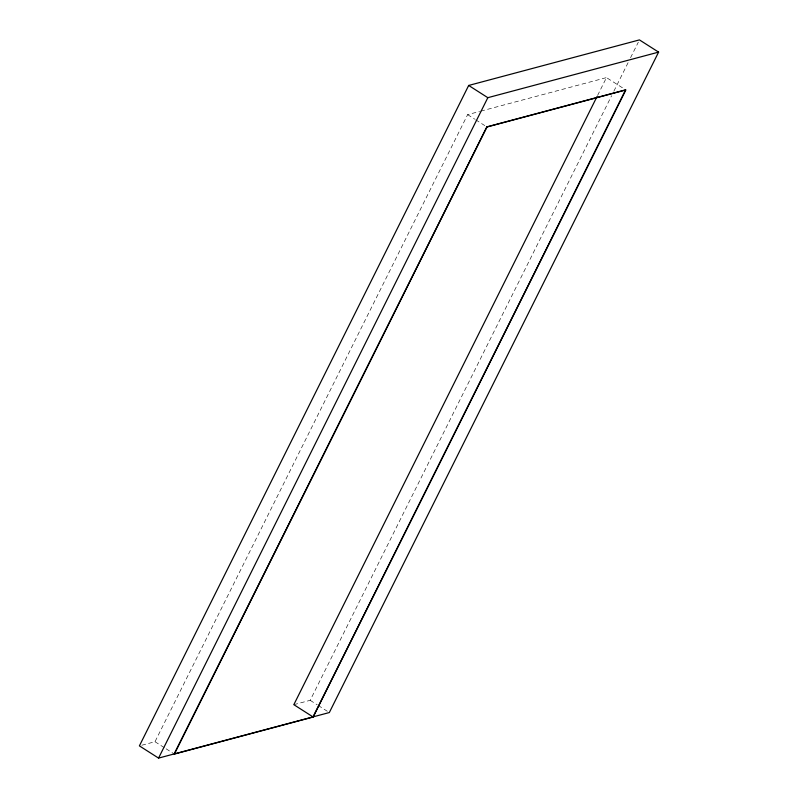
<?xml version="1.0" encoding="UTF-8"?>
<svg xmlns="http://www.w3.org/2000/svg" width="798" height="798" viewBox="0 0 798 798"><rect width="100%" height="100%" fill="white"/><g stroke="black" fill="none" stroke-linecap="round" stroke-linejoin="round"><path stroke-width="0.6" stroke-dasharray="3.99 2.99" d="M141.805 745.242L154.992 741.721L467.638 114.643L479.608 111.451M597.582 95.461L606.48 77.606L623.617 88.538M293.834 704.674L310.173 700.315L611.627 95.68M613.861 91.211L628.315 62.214M630.54 57.745L638.33 42.134M480.805 111.131L606.48 77.606M467.638 114.643L474.69 119.151M475.698 119.79L484.775 125.585M310.173 700.315L317.225 704.824M318.232 705.462L327.31 711.257M154.992 741.721L165.066 748.155M166.084 748.793L173.136 753.302"/><path stroke-width="1.2" d="M468.675 85.456L139.401 745.881L158.563 758.1L329.325 712.544L658.599 52.119L639.437 39.9L468.675 85.456L487.827 97.685L658.599 52.119M158.563 758.1L487.827 97.685M174.144 753.94L486.79 126.872L625.632 89.825L312.986 716.903L293.834 704.674L597.024 96.568M487.009 127.002L174.363 754.08L313.205 717.033L625.851 89.965L487.009 127.002"/></g></svg>
